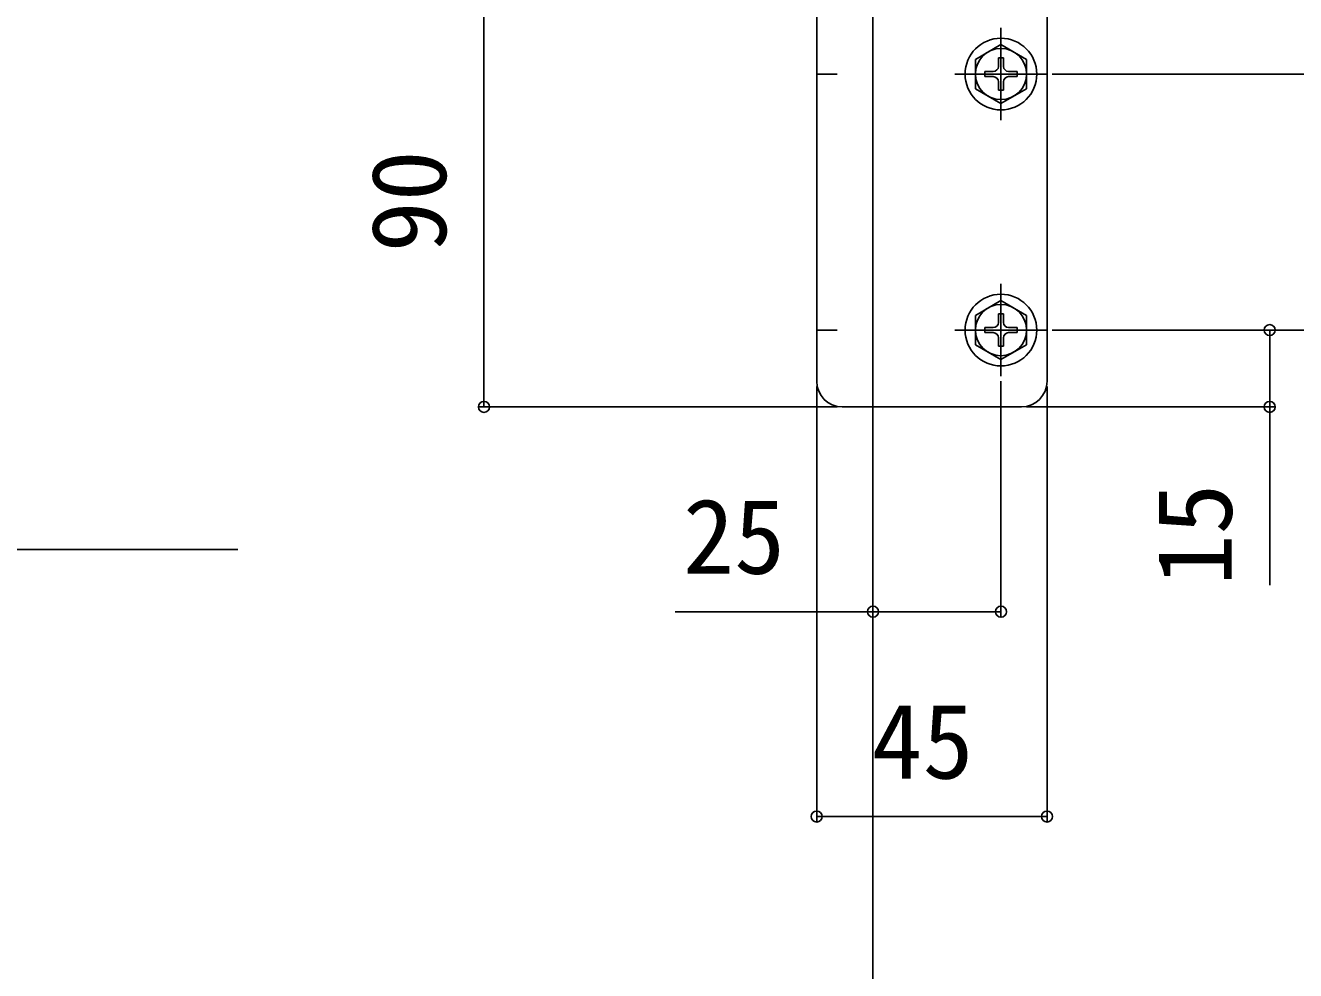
# Model space of a CAD drawing. Units: millimetres, scale not verified. Extents: x -875 to 875, y -1304 to 1297.
# Drawn here: x 476.4 to 724.6, y 413.7 to 598.3 of the extents above; entities that cross this region are included whole.
import ezdxf
from ezdxf.enums import TextEntityAlignment as Align

# ---------------------------------------------------------------- set-up
doc = ezdxf.new("R2010")
doc.units = ezdxf.units.MM
doc.header["$LTSCALE"] = 8
for name, color, linetype in [('0-4_YKK_12', 2, 'Continuous'), ('0-5_YKK_13', 4, 'Continuous'), ('0-7_YKK_D', 6, 'Continuous')]:
    doc.layers.add(name, color=color, linetype=linetype)
doc.styles.add('ＭＳ ゴシック', font='')
doc.styles.get('ＭＳ ゴシック').set_extended_font_data('MS Gothic')

msp = doc.modelspace()

# ---------------------------------------------------------------- linework, layer by layer
at = {"layer": '0-4_YKK_12'}
msp.add_line((642, 695.797), (642, 83.8), dxfattribs=at)
at = {"layer": '0-5_YKK_13'}
for p, q in [((631, 613.8), (631, 528.8)), ((676, 613.8), (676, 528.8)), ((667, 579.8), (667, 597.8)), ((667, 594.55), (662, 591.663)), ((667, 594.55), (672, 591.663)), ((662, 585.937), (662, 591.663)), ((666.5, 591.95), (666.5, 590.3)), ((666.5, 591.95), (667.5, 591.95)), ((667.5, 591.95), (667.5, 590.3)), ((672, 591.663), (672, 585.937)), ((635, 588.8), (631, 588.8)), ((676, 588.8), (658, 588.8)), ((665.5, 589.3), (663.85, 589.3)), ((663.85, 588.3), (663.85, 589.3)), ((665.5, 588.3), (663.85, 588.3)), ((670.15, 589.3), (668.5, 589.3)), ((670.15, 588.3), (668.5, 588.3)), ((670.15, 589.3), (670.15, 588.3)), ((676, 588.8), (672, 588.8)), ((667, 583.05), (662, 585.937)), ((666.5, 587.3), (666.5, 585.65)), ((667.5, 585.65), (666.5, 585.65)), ((667, 583.05), (672, 585.937)), ((667.5, 587.3), (667.5, 585.65)), ((667, 529.8), (667, 547.8)), ((667, 544.55), (662, 541.663)), ((667, 544.55), (672, 541.663)), ((662, 535.937), (662, 541.663)), ((666.5, 541.95), (666.5, 540.3)), ((666.5, 541.95), (667.5, 541.95)), ((667.5, 541.95), (667.5, 540.3)), ((672, 541.663), (672, 535.937)), ((635, 538.8), (631, 538.8)), ((676, 538.8), (658, 538.8)), ((665.5, 539.3), (663.85, 539.3)), ((663.85, 538.3), (663.85, 539.3)), ((670.15, 539.3), (668.5, 539.3)), ((670.15, 539.3), (670.15, 538.3)), ((676, 538.8), (672, 538.8)), ((665.5, 538.3), (663.85, 538.3)), ((666.5, 537.3), (666.5, 535.65)), ((667.5, 537.3), (667.5, 535.65)), ((670.15, 538.3), (668.5, 538.3)), ((667, 533.05), (662, 535.937)), ((667.5, 535.65), (666.5, 535.65)), ((667, 533.05), (672, 535.937)), ((642, 527.8), (642, 523.8)), ((671, 523.8), (636, 523.8))]:
    msp.add_line(p, q, dxfattribs=at)
for centre, radius in [((667, 588.8), 7), ((667, 588.8), 5), ((667, 538.8), 7), ((667, 538.8), 5)]:
    msp.add_circle(centre, radius, dxfattribs=at)
for centre, radius, start, end in [((665.5, 590.3), 1, 270, 0), ((665.5, 587.3), 1, 0, 90), ((668.5, 590.3), 1, 180, 270), ((668.5, 587.3), 1, 90, 180), ((665.5, 540.3), 1, 270, 0), ((668.5, 540.3), 1, 180, 270), ((665.5, 537.3), 1, 0, 90), ((668.5, 537.3), 1, 90, 180), ((636, 528.8), 5, 180, 270), ((671, 528.8), 5, 270, 0)]:
    msp.add_arc(centre, radius, start, end, dxfattribs=at)
at = {"layer": '0-7_YKK_D'}
for p, q in [((566, 613.8), (566, 523.8)), ((677, 588.8), (760.5, 588.8)), ((677, 588.8), (760.5, 588.8)), ((677, 538.8), (760.5, 538.8)), ((677, 538.8), (760.5, 538.8)), ((677, 538.8), (720.5, 538.8)), ((667, 528.8), (667, 482.8)), ((631, 527.8), (631, 442.8)), ((676, 527.8), (676, 442.8)), ((635, 523.8), (565, 523.8)), ((672, 523.8), (720.5, 523.8)), ((642, 522.8), (642, 482.8)), ((631, 443.8), (676, 443.8))]:
    msp.add_line(p, q, dxfattribs=at)
for points in [[(719.5, 538.8), (719.5, 523.8), (719.5, 488.955)], [(339.579, 455.943), (342.584, 458.948), (379.579, 495.943), (517.898, 495.943)], [(667, 483.8), (642, 483.8), (603.364, 483.8)]]:
    msp.add_lwpolyline(points, dxfattribs=at)
for centre in [(719.5, 538.8), (566, 523.8), (719.5, 523.8), (642, 483.8), (667, 483.8), (631, 443.8), (676, 443.8)]:
    msp.add_circle(centre, 1.075, dxfattribs=at)

# ---------------------------------------------------------------- texts
at = {"layer": '0-7_YKK_D', "style": 'ＭＳ ゴシック'}
for s, p in [('90', (563, 553.97)), ('15', (716.5, 488.886))]:
    msp.add_text(s, height=14.66, rotation=90, dxfattribs=at).set_placement(p, align=Align.BOTTOM_LEFT)
for s, p in [('25', (604.886, 486.8)), ('45', (641.708, 446.8))]:
    msp.add_text(s, height=14.66, dxfattribs=at).set_placement(p, align=Align.BOTTOM_LEFT)

doc.saveas('drawing.dxf')
